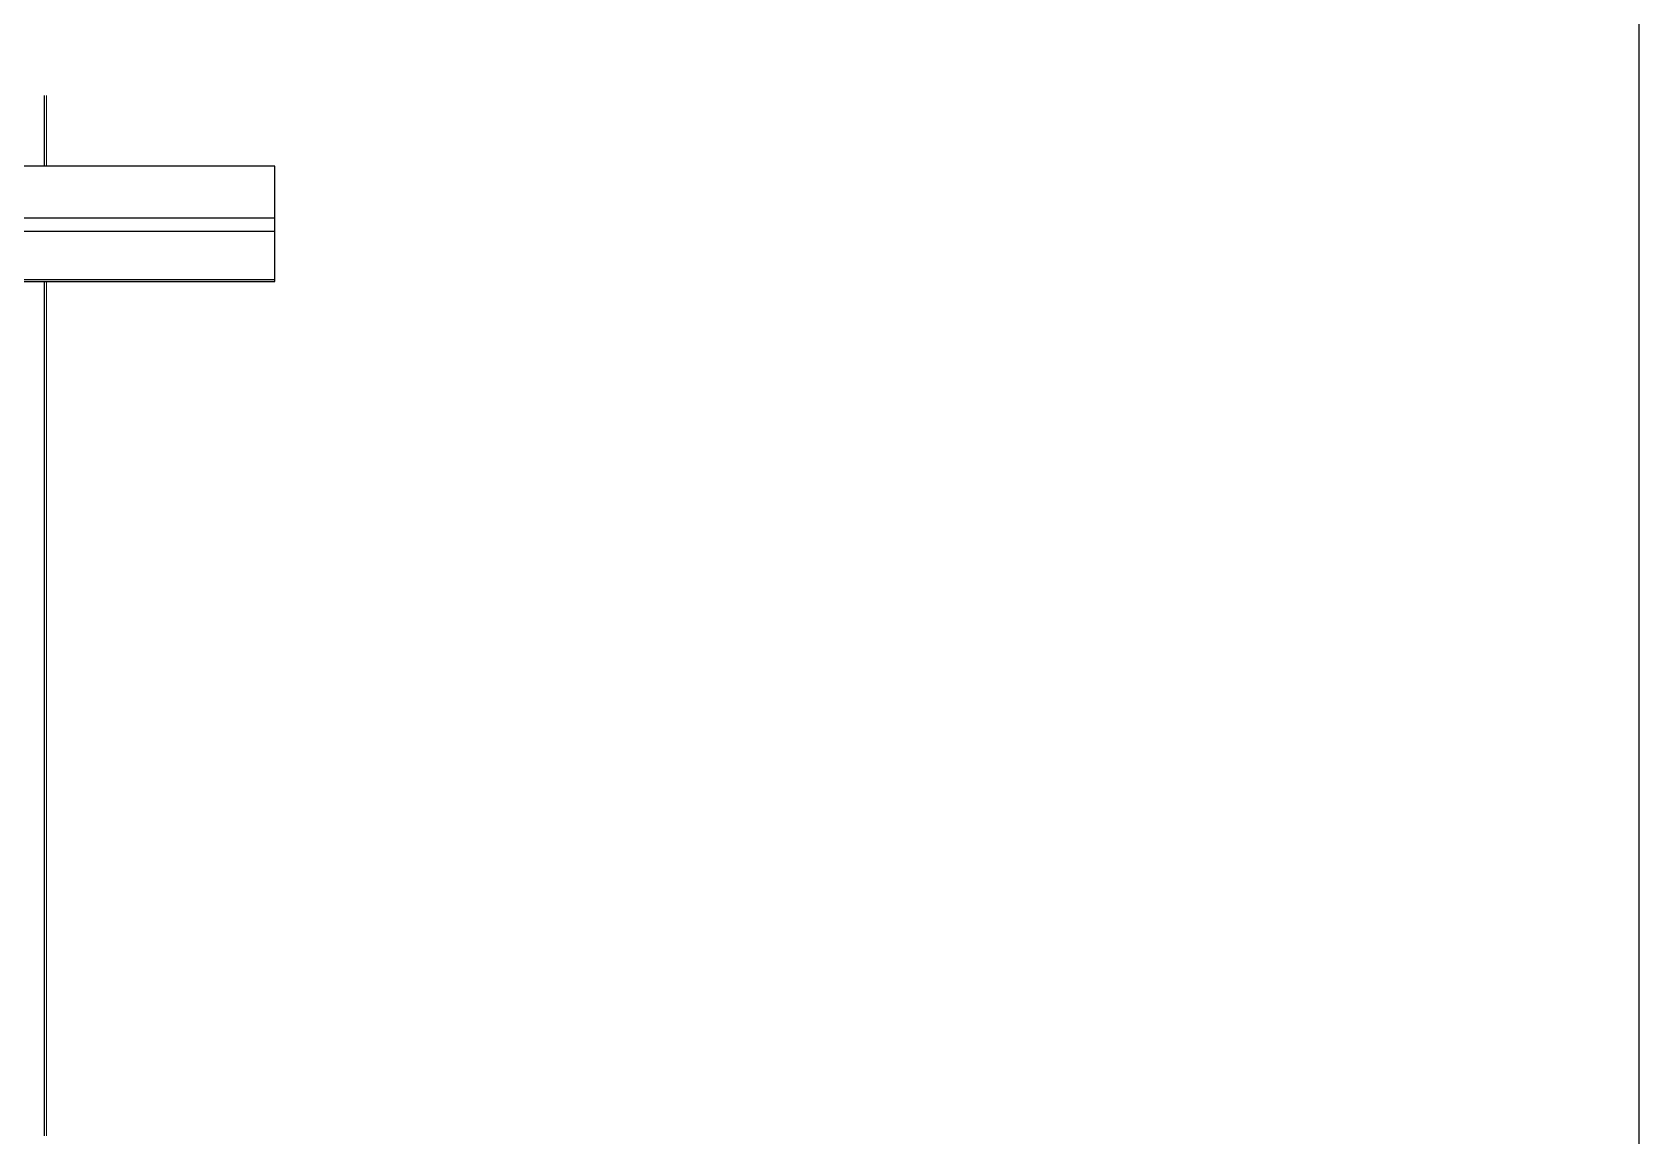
# Model space of a CAD drawing. Header units: millimetres. Extents: x 652937 to 1670132, y 1473552 to 2851037.
# Drawn here: x 782048 to 787669, y 1514630 to 1518492 of the extents above; entities that cross this region are included whole.
import ezdxf
from ezdxf.xclip import XClip

# ---------------------------------------------------------------- set-up
doc = ezdxf.new("R2010")
doc.units = ezdxf.units.MM
doc.header["$XCLIPFRAME"] = 0
doc.linetypes.add('XKITLINE00', pattern=[0])
doc.linetypes.add('XKITLINE02', pattern=[4, 2, -2])
doc.layers.get('Defpoints').update_dxf_attribs({"color": 255})
doc.layers.add('000 - 0_HIDE_OBJ_FRAMING_DEF_SUB_1', color=1, linetype='Continuous')
doc.layers.add('Part', color=2, linetype='Continuous', lineweight=0)

# ---------------------------------------------------------------- blocks, each defined once
blk = doc.blocks.new('*A1500984')
at = {"layer": 'Part', "linetype": 'XKITLINE00', "lineweight": 0}
for p, q in [((569.342182, 24.651106), (569.339502, 24.641106)), ((569.339502, 24.641106), (569.339502, 24.086106)), ((569.349502, 24.658426), (569.342182, 24.651106)), ((569.359502, 24.661106), (569.349502, 24.658426)), ((569.352002, 24.641106), (569.353007, 24.644856)), ((569.352002, 24.086106), (569.352002, 24.641106)), ((569.353007, 24.644856), (569.355752, 24.647601)), ((569.355752, 24.647601), (569.359502, 24.648606)), ((569.359502, 24.661106), (569.744502, 24.661106)), ((569.359502, 24.648606), (569.744502, 24.648606)), ((569.754502, 24.658426), (569.744502, 24.661106)), ((569.744502, 24.648606), (569.748252, 24.647601)), ((569.748252, 24.647601), (569.750997, 24.644856)), ((569.750997, 24.644856), (569.752002, 24.641106)), ((569.752002, 24.641106), (569.752002, 23.748117)), ((569.761823, 24.651106), (569.754502, 24.658426)), ((569.764502, 24.641106), (569.761823, 24.651106)), ((569.764502, 23.759976), (569.764502, 24.641106)), ((569.339502, 24.086106), (569.352002, 24.086106)), ((569.752002, 23.748117), (571.857397, 23.637122)), ((571.858055, 23.649605), (569.764502, 23.759976)), ((571.857397, 23.637122), (571.862443, 23.634794)), ((571.871512, 23.643397), (571.858055, 23.649605)), ((571.862443, 23.634794), (571.864502, 23.629632)), ((571.864502, 23.543606), (571.864502, 23.629632)), ((571.877002, 23.629632), (571.871512, 23.643397)), ((571.877002, 23.543606), (571.877002, 23.629632)), ((571.857002, 23.536106), (570.614502, 23.536106)), ((570.614502, 23.536106), (570.614502, 22.698606)), ((571.857002, 23.523606), (570.627002, 23.523606)), ((570.627002, 23.523606), (570.627002, 22.698606)), ((571.860752, 23.537111), (571.857002, 23.536106)), ((571.857002, 23.523606), (571.867002, 23.526285)), ((571.863497, 23.539856), (571.860752, 23.537111)), ((571.864502, 23.543606), (571.863497, 23.539856)), ((571.867002, 23.526285), (571.874323, 23.533606)), ((571.874323, 23.533606), (571.877002, 23.543606)), ((569.339502, 22.748606), (569.327002, 22.748606)), ((569.327002, 22.668606), (569.327002, 22.748606)), ((569.327002, 22.668606), (569.329682, 22.658606)), ((569.329682, 22.658606), (569.337002, 22.651285)), ((569.337002, 22.651285), (569.347002, 22.648606)), ((569.339502, 22.668606), (569.339502, 22.748606)), ((569.340507, 22.664856), (569.339502, 22.668606)), ((569.343252, 22.662111), (569.340507, 22.664856)), ((569.347002, 22.661106), (569.343252, 22.662111)), ((570.864502, 22.661106), (569.347002, 22.661106)), ((570.877002, 22.648606), (569.347002, 22.648606)), ((570.614502, 22.698606), (570.618856, 22.682356)), ((570.618856, 22.682356), (570.630752, 22.67046)), ((570.629682, 22.688606), (570.627002, 22.698606)), ((570.637002, 22.681285), (570.629682, 22.688606)), ((570.630752, 22.67046), (570.647002, 22.666106)), ((570.647002, 22.678606), (570.637002, 22.681285)), ((570.647002, 22.678606), (570.877002, 22.678606)), ((570.647002, 22.666106), (570.864502, 22.666106)), ((570.864502, 22.666106), (570.864502, 22.661106)), ((570.877002, 22.678606), (570.877002, 22.648606))]:
    blk.add_line(p, q, dxfattribs=at)
blk = doc.blocks.new('*A1501985')
at = {"layer": 'Part', "linetype": 'XKITLINE00', "lineweight": 0}
for p, q in [((569.342182, 24.651106), (569.339502, 24.641106)), ((569.339502, 24.641106), (569.339502, 24.086106)), ((569.349502, 24.658426), (569.342182, 24.651106)), ((569.359502, 24.661106), (569.349502, 24.658426)), ((569.352002, 24.641106), (569.353007, 24.644856)), ((569.352002, 24.086106), (569.352002, 24.641106)), ((569.353007, 24.644856), (569.355752, 24.647601)), ((569.355752, 24.647601), (569.359502, 24.648606)), ((569.359502, 24.661106), (569.744502, 24.661106)), ((569.359502, 24.648606), (569.744502, 24.648606)), ((569.754502, 24.658426), (569.744502, 24.661106)), ((569.744502, 24.648606), (569.748252, 24.647601)), ((569.748252, 24.647601), (569.750997, 24.644856)), ((569.750997, 24.644856), (569.752002, 24.641106)), ((569.752002, 24.641106), (569.752002, 23.748117)), ((569.761823, 24.651106), (569.754502, 24.658426)), ((569.764502, 24.641106), (569.761823, 24.651106)), ((569.764502, 23.759976), (569.764502, 24.641106)), ((569.339502, 24.086106), (569.352002, 24.086106)), ((569.752002, 23.748117), (571.857397, 23.637122)), ((571.858055, 23.649605), (569.764502, 23.759976)), ((571.857397, 23.637122), (571.862443, 23.634794)), ((571.871512, 23.643397), (571.858055, 23.649605)), ((571.862443, 23.634794), (571.864502, 23.629632)), ((571.864502, 23.543606), (571.864502, 23.629632)), ((571.877002, 23.629632), (571.871512, 23.643397)), ((571.877002, 23.543606), (571.877002, 23.629632)), ((571.857002, 23.536106), (570.614502, 23.536106)), ((570.614502, 23.536106), (570.614502, 22.698606)), ((571.857002, 23.523606), (570.627002, 23.523606)), ((570.627002, 23.523606), (570.627002, 22.698606)), ((571.860752, 23.537111), (571.857002, 23.536106)), ((571.857002, 23.523606), (571.867002, 23.526285)), ((571.863497, 23.539856), (571.860752, 23.537111)), ((571.864502, 23.543606), (571.863497, 23.539856)), ((571.867002, 23.526285), (571.874323, 23.533606)), ((571.874323, 23.533606), (571.877002, 23.543606)), ((569.339502, 22.748606), (569.327002, 22.748606)), ((569.327002, 22.668606), (569.327002, 22.748606)), ((569.327002, 22.668606), (569.329682, 22.658606)), ((569.329682, 22.658606), (569.337002, 22.651285)), ((569.337002, 22.651285), (569.347002, 22.648606)), ((569.339502, 22.668606), (569.339502, 22.748606)), ((569.340507, 22.664856), (569.339502, 22.668606)), ((569.343252, 22.662111), (569.340507, 22.664856)), ((569.347002, 22.661106), (569.343252, 22.662111)), ((570.864502, 22.661106), (569.347002, 22.661106)), ((570.877002, 22.648606), (569.347002, 22.648606)), ((570.614502, 22.698606), (570.618856, 22.682356)), ((570.618856, 22.682356), (570.630752, 22.67046)), ((570.629682, 22.688606), (570.627002, 22.698606)), ((570.637002, 22.681285), (570.629682, 22.688606)), ((570.630752, 22.67046), (570.647002, 22.666106)), ((570.647002, 22.678606), (570.637002, 22.681285)), ((570.647002, 22.678606), (570.877002, 22.678606)), ((570.647002, 22.666106), (570.864502, 22.666106)), ((570.864502, 22.666106), (570.864502, 22.661106)), ((570.877002, 22.678606), (570.877002, 22.648606))]:
    blk.add_line(p, q, dxfattribs=at)
blk = doc.blocks.new('*A1503987')
at = {"layer": 'Part', "linetype": 'XKITLINE02', "lineweight": 0}
for p, q in [((569.627002, 24.598606), (569.377002, 24.598606)), ((569.377002, 24.598606), (569.377002, 24.348606)), ((569.611002, 24.364606), (569.393002, 24.582606)), ((569.611002, 24.582606), (569.393002, 24.364606)), ((569.393002, 24.364606), (569.393002, 24.582606)), ((569.393002, 24.582606), (569.611002, 24.582606)), ((569.611002, 24.582606), (569.611002, 24.364606)), ((569.627002, 24.348606), (569.627002, 24.598606)), ((569.377002, 24.348606), (569.627002, 24.348606)), ((569.611002, 24.364606), (569.393002, 24.364606))]:
    blk.add_line(p, q, dxfattribs=at)
blk = doc.blocks.new('*A1505989')
at = {"layer": 'Part', "linetype": 'XKITLINE02', "lineweight": 0}
for p, q in [((569.377002, 22.873606), (569.252002, 22.873606)), ((569.252002, 22.873606), (569.252002, 22.748606)), ((569.367002, 22.758606), (569.262002, 22.863606)), ((569.367002, 22.863606), (569.262002, 22.758606)), ((569.262002, 22.758606), (569.262002, 22.863606)), ((569.262002, 22.863606), (569.367002, 22.863606)), ((569.367002, 22.863606), (569.367002, 22.758606)), ((569.377002, 22.748606), (569.377002, 22.873606)), ((569.252002, 22.748606), (569.377002, 22.748606)), ((569.367002, 22.758606), (569.262002, 22.758606))]:
    blk.add_line(p, q, dxfattribs=at)
blk = doc.blocks.new('*A1506990')
at = {"layer": 'Part', "linetype": 'XKITLINE02', "lineweight": 0}
for p, q in [((570.527002, 22.873606), (570.402002, 22.873606)), ((570.402002, 22.873606), (570.402002, 22.748606)), ((570.517002, 22.758606), (570.412002, 22.863606)), ((570.517002, 22.863606), (570.412002, 22.758606)), ((570.412002, 22.758606), (570.412002, 22.863606)), ((570.412002, 22.863606), (570.517002, 22.863606)), ((570.517002, 22.863606), (570.517002, 22.758606)), ((570.527002, 22.748606), (570.527002, 22.873606)), ((570.402002, 22.748606), (570.527002, 22.748606)), ((570.517002, 22.758606), (570.412002, 22.758606))]:
    blk.add_line(p, q, dxfattribs=at)
blk = doc.blocks.new('*A1507991')
at = {"layer": 'Part', "linetype": 'XKITLINE02', "lineweight": 0}
for p, q in [((570.527002, 23.523606), (570.402002, 23.523606)), ((570.402002, 23.523606), (570.402002, 23.398606)), ((570.402002, 23.398606), (570.527002, 23.398606)), ((570.517002, 23.408606), (570.412002, 23.513606)), ((570.517002, 23.513606), (570.412002, 23.408606)), ((570.412002, 23.408606), (570.412002, 23.513606)), ((570.412002, 23.513606), (570.517002, 23.513606)), ((570.517002, 23.408606), (570.412002, 23.408606)), ((570.517002, 23.513606), (570.517002, 23.408606)), ((570.527002, 23.398606), (570.527002, 23.523606))]:
    blk.add_line(p, q, dxfattribs=at)
blk = doc.blocks.new('*A1508992')
at = {"layer": 'Part', "linetype": 'XKITLINE02', "lineweight": 0}
for p, q in [((569.627002, 23.523606), (569.377002, 23.523606)), ((569.377002, 23.523606), (569.377002, 23.273606)), ((569.611002, 23.289606), (569.393002, 23.507606)), ((569.611002, 23.507606), (569.393002, 23.289606)), ((569.393002, 23.289606), (569.393002, 23.507606)), ((569.393002, 23.507606), (569.611002, 23.507606)), ((569.611002, 23.507606), (569.611002, 23.289606)), ((569.627002, 23.273606), (569.627002, 23.523606)), ((569.377002, 23.273606), (569.627002, 23.273606)), ((569.611002, 23.289606), (569.393002, 23.289606))]:
    blk.add_line(p, q, dxfattribs=at)
blk = doc.blocks.new('*A1512996')
at = {"layer": 'Part', "linetype": 'XKITLINE02', "lineweight": 0}
for p, q in [((569.627002, 24.598606), (569.377002, 24.598606)), ((569.377002, 24.598606), (569.377002, 24.348606)), ((569.611002, 24.364606), (569.393002, 24.582606)), ((569.611002, 24.582606), (569.393002, 24.364606)), ((569.393002, 24.364606), (569.393002, 24.582606)), ((569.393002, 24.582606), (569.611002, 24.582606)), ((569.611002, 24.582606), (569.611002, 24.364606)), ((569.627002, 24.348606), (569.627002, 24.598606)), ((569.377002, 24.348606), (569.627002, 24.348606)), ((569.611002, 24.364606), (569.393002, 24.364606))]:
    blk.add_line(p, q, dxfattribs=at)
blk = doc.blocks.new('*A1514998')
at = {"layer": 'Part', "linetype": 'XKITLINE02', "lineweight": 0}
for p, q in [((569.377002, 22.873606), (569.252002, 22.873606)), ((569.252002, 22.873606), (569.252002, 22.748606)), ((569.367002, 22.758606), (569.262002, 22.863606)), ((569.367002, 22.863606), (569.262002, 22.758606)), ((569.262002, 22.758606), (569.262002, 22.863606)), ((569.262002, 22.863606), (569.367002, 22.863606)), ((569.367002, 22.863606), (569.367002, 22.758606)), ((569.377002, 22.748606), (569.377002, 22.873606)), ((569.252002, 22.748606), (569.377002, 22.748606)), ((569.367002, 22.758606), (569.262002, 22.758606))]:
    blk.add_line(p, q, dxfattribs=at)
blk = doc.blocks.new('*A1515999')
at = {"layer": 'Part', "linetype": 'XKITLINE02', "lineweight": 0}
for p, q in [((570.527002, 22.873606), (570.402002, 22.873606)), ((570.402002, 22.873606), (570.402002, 22.748606)), ((570.517002, 22.758606), (570.412002, 22.863606)), ((570.517002, 22.863606), (570.412002, 22.758606)), ((570.412002, 22.758606), (570.412002, 22.863606)), ((570.412002, 22.863606), (570.517002, 22.863606)), ((570.517002, 22.863606), (570.517002, 22.758606)), ((570.527002, 22.748606), (570.527002, 22.873606)), ((570.402002, 22.748606), (570.527002, 22.748606)), ((570.517002, 22.758606), (570.412002, 22.758606))]:
    blk.add_line(p, q, dxfattribs=at)
blk = doc.blocks.new('*A15161000')
at = {"layer": 'Part', "linetype": 'XKITLINE02', "lineweight": 0}
for p, q in [((570.527002, 23.523606), (570.402002, 23.523606)), ((570.402002, 23.523606), (570.402002, 23.398606)), ((570.402002, 23.398606), (570.527002, 23.398606)), ((570.517002, 23.408606), (570.412002, 23.513606)), ((570.517002, 23.513606), (570.412002, 23.408606)), ((570.412002, 23.408606), (570.412002, 23.513606)), ((570.412002, 23.513606), (570.517002, 23.513606)), ((570.517002, 23.408606), (570.412002, 23.408606)), ((570.517002, 23.513606), (570.517002, 23.408606)), ((570.527002, 23.398606), (570.527002, 23.523606))]:
    blk.add_line(p, q, dxfattribs=at)
blk = doc.blocks.new('*A15171001')
at = {"layer": 'Part', "linetype": 'XKITLINE02', "lineweight": 0}
for p, q in [((569.627002, 23.523606), (569.377002, 23.523606)), ((569.377002, 23.523606), (569.377002, 23.273606)), ((569.611002, 23.289606), (569.393002, 23.507606)), ((569.611002, 23.507606), (569.393002, 23.289606)), ((569.393002, 23.289606), (569.393002, 23.507606)), ((569.393002, 23.507606), (569.611002, 23.507606)), ((569.611002, 23.507606), (569.611002, 23.289606)), ((569.627002, 23.273606), (569.627002, 23.523606)), ((569.377002, 23.273606), (569.627002, 23.273606)), ((569.611002, 23.289606), (569.393002, 23.289606))]:
    blk.add_line(p, q, dxfattribs=at)
blk = doc.blocks.new('*A15261010')
at = {"layer": 'Part', "linetype": 'XKITLINE00', "lineweight": 0}
for p, q in [((569.627002, 24.598606), (569.377002, 24.598606)), ((569.377002, 24.598606), (569.377002, 23.523606)), ((569.627002, 24.598606), (569.627002, 23.523606)), ((569.627002, 23.523606), (569.377002, 23.523606))]:
    blk.add_line(p, q, dxfattribs=at)
at = {"layer": 'Part', "linetype": 'XKITLINE02', "lineweight": 0}
for p, q in [((569.393002, 24.598606), (569.393002, 23.523606)), ((569.611002, 23.523606), (569.611002, 24.598606))]:
    blk.add_line(p, q, dxfattribs=at)
blk = doc.blocks.new('*A15271011')
at = {"layer": 'Part', "linetype": 'XKITLINE00', "lineweight": 0}
for p, q in [((569.627002, 23.523606), (567.377002, 23.523606)), ((567.377002, 23.523606), (567.377002, 23.273606)), ((569.627002, 23.523606), (569.627002, 23.273606)), ((569.627002, 23.273606), (567.377002, 23.273606))]:
    blk.add_line(p, q, dxfattribs=at)
at = {"layer": 'Part', "linetype": 'XKITLINE02', "lineweight": 0}
for p, q in [((567.377002, 23.507606), (569.627002, 23.507606)), ((569.627002, 23.289606), (567.377002, 23.289606))]:
    blk.add_line(p, q, dxfattribs=at)
blk = doc.blocks.new('*A15281012')
at = {"layer": 'Part', "linetype": 'XKITLINE00', "lineweight": 0}
for p, q in [((569.627002, 23.523606), (569.627002, 23.398606)), ((569.627002, 23.523606), (570.527002, 23.523606)), ((569.627002, 23.398606), (570.527002, 23.398606)), ((570.527002, 23.523606), (570.527002, 23.398606))]:
    blk.add_line(p, q, dxfattribs=at)
at = {"layer": 'Part', "linetype": 'XKITLINE02', "lineweight": 0}
for p, q in [((569.627002, 23.513606), (570.527002, 23.513606)), ((570.527002, 23.408606), (569.627002, 23.408606))]:
    blk.add_line(p, q, dxfattribs=at)
blk = doc.blocks.new('*A15291013')
at = {"layer": 'Part', "linetype": 'XKITLINE00', "lineweight": 0}
for p, q in [((570.527002, 23.398606), (570.402002, 23.398606)), ((570.402002, 23.398606), (570.402002, 22.873606)), ((570.527002, 23.398606), (570.527002, 22.873606)), ((570.527002, 22.873606), (570.402002, 22.873606))]:
    blk.add_line(p, q, dxfattribs=at)
at = {"layer": 'Part', "linetype": 'XKITLINE02', "lineweight": 0}
for p, q in [((570.412002, 23.398606), (570.412002, 22.873606)), ((570.517002, 22.873606), (570.517002, 23.398606))]:
    blk.add_line(p, q, dxfattribs=at)
blk = doc.blocks.new('*A15301014')
at = {"layer": 'Part', "linetype": 'XKITLINE00', "lineweight": 0}
for p, q in [((569.252002, 22.748606), (569.252002, 22.873606)), ((570.527002, 22.873606), (569.252002, 22.873606)), ((570.527002, 22.873606), (570.527002, 22.748606)), ((570.527002, 22.748606), (569.252002, 22.748606))]:
    blk.add_line(p, q, dxfattribs=at)
at = {"layer": 'Part', "linetype": 'XKITLINE02', "lineweight": 0}
for p, q in [((570.527002, 22.863606), (569.252002, 22.863606)), ((570.527002, 22.758606), (569.252002, 22.758606))]:
    blk.add_line(p, q, dxfattribs=at)
blk = doc.blocks.new('*A15311015')
at = {"layer": 'Part', "linetype": 'XKITLINE00', "lineweight": 0}
for p, q in [((569.252002, 22.873606), (569.252002, 23.273606)), ((569.377002, 23.273606), (569.252002, 23.273606)), ((569.377002, 22.873606), (569.377002, 23.273606)), ((569.377002, 22.873606), (569.252002, 22.873606))]:
    blk.add_line(p, q, dxfattribs=at)
at = {"layer": 'Part', "linetype": 'XKITLINE02', "lineweight": 0}
for p, q in [((569.262002, 23.273606), (569.262002, 22.873606)), ((569.367002, 23.273606), (569.367002, 22.873606))]:
    blk.add_line(p, q, dxfattribs=at)
blk = doc.blocks.new('*A15361020')
at = {"layer": 'Part', "linetype": 'XKITLINE00', "lineweight": 0}
for p, q in [((569.627002, 24.598606), (569.377002, 24.598606)), ((569.377002, 24.598606), (569.377002, 23.523606)), ((569.627002, 24.598606), (569.627002, 23.523606)), ((569.627002, 23.523606), (569.377002, 23.523606))]:
    blk.add_line(p, q, dxfattribs=at)
at = {"layer": 'Part', "linetype": 'XKITLINE02', "lineweight": 0}
for p, q in [((569.393002, 24.598606), (569.393002, 23.523606)), ((569.611002, 23.523606), (569.611002, 24.598606))]:
    blk.add_line(p, q, dxfattribs=at)
blk = doc.blocks.new('*A15371021')
at = {"layer": 'Part', "linetype": 'XKITLINE00', "lineweight": 0}
for p, q in [((569.627002, 23.523606), (567.377002, 23.523606)), ((567.377002, 23.523606), (567.377002, 23.273606)), ((569.627002, 23.523606), (569.627002, 23.273606)), ((569.627002, 23.273606), (567.377002, 23.273606))]:
    blk.add_line(p, q, dxfattribs=at)
at = {"layer": 'Part', "linetype": 'XKITLINE02', "lineweight": 0}
for p, q in [((567.377002, 23.507606), (569.627002, 23.507606)), ((569.627002, 23.289606), (567.377002, 23.289606))]:
    blk.add_line(p, q, dxfattribs=at)
blk = doc.blocks.new('*A15381022')
at = {"layer": 'Part', "linetype": 'XKITLINE00', "lineweight": 0}
for p, q in [((569.627002, 23.523606), (569.627002, 23.398606)), ((569.627002, 23.523606), (570.527002, 23.523606)), ((569.627002, 23.398606), (570.527002, 23.398606)), ((570.527002, 23.523606), (570.527002, 23.398606))]:
    blk.add_line(p, q, dxfattribs=at)
at = {"layer": 'Part', "linetype": 'XKITLINE02', "lineweight": 0}
for p, q in [((569.627002, 23.513606), (570.527002, 23.513606)), ((570.527002, 23.408606), (569.627002, 23.408606))]:
    blk.add_line(p, q, dxfattribs=at)
blk = doc.blocks.new('*A15391023')
at = {"layer": 'Part', "linetype": 'XKITLINE00', "lineweight": 0}
for p, q in [((570.527002, 23.398606), (570.402002, 23.398606)), ((570.402002, 23.398606), (570.402002, 22.873606)), ((570.527002, 23.398606), (570.527002, 22.873606)), ((570.527002, 22.873606), (570.402002, 22.873606))]:
    blk.add_line(p, q, dxfattribs=at)
at = {"layer": 'Part', "linetype": 'XKITLINE02', "lineweight": 0}
for p, q in [((570.412002, 23.398606), (570.412002, 22.873606)), ((570.517002, 22.873606), (570.517002, 23.398606))]:
    blk.add_line(p, q, dxfattribs=at)
blk = doc.blocks.new('*A15401024')
at = {"layer": 'Part', "linetype": 'XKITLINE00', "lineweight": 0}
for p, q in [((569.252002, 22.748606), (569.252002, 22.873606)), ((570.527002, 22.873606), (569.252002, 22.873606)), ((570.527002, 22.873606), (570.527002, 22.748606)), ((570.527002, 22.748606), (569.252002, 22.748606))]:
    blk.add_line(p, q, dxfattribs=at)
at = {"layer": 'Part', "linetype": 'XKITLINE02', "lineweight": 0}
for p, q in [((570.527002, 22.863606), (569.252002, 22.863606)), ((570.527002, 22.758606), (569.252002, 22.758606))]:
    blk.add_line(p, q, dxfattribs=at)
blk = doc.blocks.new('*A15411025')
at = {"layer": 'Part', "linetype": 'XKITLINE00', "lineweight": 0}
for p, q in [((569.252002, 22.873606), (569.252002, 23.273606)), ((569.377002, 23.273606), (569.252002, 23.273606)), ((569.377002, 22.873606), (569.377002, 23.273606)), ((569.377002, 22.873606), (569.252002, 22.873606))]:
    blk.add_line(p, q, dxfattribs=at)
at = {"layer": 'Part', "linetype": 'XKITLINE02', "lineweight": 0}
for p, q in [((569.262002, 23.273606), (569.262002, 22.873606)), ((569.367002, 23.273606), (569.367002, 22.873606))]:
    blk.add_line(p, q, dxfattribs=at)
blk = doc.blocks.new('12')
at = {"lineweight": 0, "xscale": 0.2, "yscale": 0.2, "zscale": 0.2}
for name in ['*A1500984', '*A1501985', '*A1503987', '*A1512996', '*A15261010', '*A15361020', '*A15271011', '*A15371021', '*A15311015', '*A15411025', '*A1508992', '*A15171001', '*A15281012', '*A15381022', '*A1507991', '*A15161000', '*A15291013', '*A15391023', '*A1505989', '*A1514998', '*A15301014', '*A15401024', '*A1506990', '*A1515999']:
    blk.add_blockref(name, (663419.1909, 1524488.8719), dxfattribs=at)
blk = doc.blocks.new('PP18_ENT3_SE_ELE2-1')
at = {"color": 4, "xscale": 1000, "yscale": 1000, "zscale": 1000}
blk.add_blockref('12', (-663525726.6, -1524387851.6), dxfattribs=at)
blk = doc.blocks.new('A$C0a204f6e')
at = {"layer": 'Defpoints'}
blk.add_lwpolyline([(775, 0), (0, 0), (0, 443.999987), (775, 443.999987)], close=True, dxfattribs=at)
blk = doc.blocks.new('*U7323')
blk.add_wipeout([(0, 0), (12752.6, 0), (12752.6, 47.3), (0, 47.3)])
at = {"color": 0}
blk.add_lwpolyline([(0, 0), (12752.6, 0), (12752.6, 47.3), (0, 47.3)], close=True, dxfattribs=at)
blk = doc.blocks.new('*U7324')
blk.add_wipeout([(0, 0), (12752.6, 0), (12752.6, 180.2), (0, 180.2)])
at = {"color": 0}
blk.add_lwpolyline([(0, 0), (12752.6, 0), (12752.6, 180.2), (0, 180.2)], close=True, dxfattribs=at)
blk = doc.blocks.new('*U7321')
blk.add_wipeout([(0, 0), (12752.6, 0), (12752.6, 6), (0, 6)])
at = {"color": 0}
blk.add_lwpolyline([(0, 0), (12752.6, 0), (12752.6, 6), (0, 6)], close=True, dxfattribs=at)
blk = doc.blocks.new('*U7322')
blk.add_wipeout([(0, 0), (12752.6, 0), (12752.6, 169), (0, 169)])
at = {"color": 0}
blk.add_lwpolyline([(0, 0), (12752.6, 0), (12752.6, 169), (0, 169)], close=True, dxfattribs=at)
blk = doc.blocks.new('C-1-PP18-AR-2340-01-C_20260413-231939_PP18_ENT3_EX-ELE2')
at = {"layer": '000 - 0_HIDE_OBJ_FRAMING_DEF_SUB_1'}
blk.add_line((7034, 102560), (7034, 106200), dxfattribs=at)
at = {"layer": '000 - 0_HIDE_OBJ_FRAMING_DEF_SUB_1', "lineweight": 9}
for p, q in [((7040, 104050), (7040, 106200)), ((7040, 102560), (7040, 104050))]:
    blk.add_line(p, q, dxfattribs=at)
at = {"color": 1}
blk.add_blockref('*U7321', (-4913, 105550), dxfattribs=at)
blk.add_blockref('*U7322', (-4913, 105556), dxfattribs=at)
blk.add_blockref('*U7323', (-4913, 105725), dxfattribs=at)
blk.add_blockref('*U7324', (-4913, 105772.3), dxfattribs=at)

msp = doc.modelspace()

# ---------------------------------------------------------------- block references
at = {"color": 6}
ref = msp.add_blockref('PP18_ENT3_SE_ELE2-1', (775008.1769, 1412070.4203), dxfattribs=at)
XClip(ref).set_block_clipping_path([(-21816.709593582, 100920), (8800.0000001194, 118767.7153737911)])

# ---------------------------------------------------------------- next in the draw order: block references
at = {"color": 6, "xscale": 50, "yscale": 50, "zscale": 50}
msp.add_blockref('A$C0a204f6e', (748919.4011, 1507048.6813), dxfattribs=at)

# ---------------------------------------------------------------- next in the draw order: block references
msp.add_blockref('C-1-PP18-AR-2340-01-C_20260413-231939_PP18_ENT3_EX-ELE2', (775058.1769, 1412070.4203))

doc.saveas('drawing.dxf')
